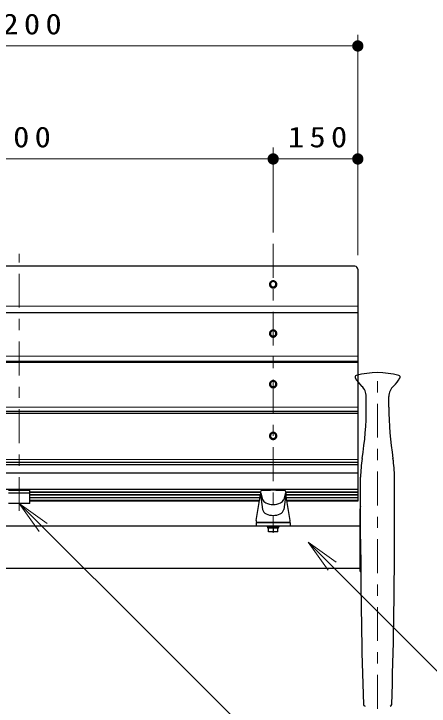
# Model space of a CAD drawing. Units: millimetres on the paper, scale 1:20. Extents: x -385 to 0, y 0 to 267.
# Drawn here: x -258.9 to -222.1, y 107.2 to 168.4 of the extents above; entities that cross this region are included whole.
import ezdxf

# ---------------------------------------------------------------- set-up
doc = ezdxf.new("R2010")
doc.units = ezdxf.units.MM
doc.linetypes.add('USER2', pattern=[6, 3, -1, 1, -1])
doc.layers.add('1_20', color=7, linetype='Continuous', lineweight=25)
doc.styles.add('ＭＳ ゴシック', font='')
doc.styles.get('ＭＳ ゴシック').set_extended_font_data('MS Gothic')

# ---------------------------------------------------------------- blocks, each defined once
blk = doc.blocks.new('filled_dot')
at = {"color": 0, "linetype": 'Continuous', "lineweight": -2, "const_width": 1.25}
blk.add_lwpolyline([(-0.625, 0, 1), (0.625, 0, 1)], format="xyb", close=True, dxfattribs=at)

msp = doc.modelspace()

# ---------------------------------------------------------------- linework, layer by layer
at = {"layer": '1_20', "lineweight": 13}
for p, q in [((-228.425, 147.1), (-228.425, 166.6)), ((-288.425, 165.6), (-228.425, 165.6)), ((-235.925, 149.083), (-235.925, 156.6)), ((-280.925, 155.6), (-235.925, 155.6)), ((-235.925, 155.6), (-228.425, 155.6)), ((-228.425, 142.572), (-288.425, 142.572)), ((-228.425, 138.156), (-288.425, 138.156)), ((-228.425, 133.625), (-288.425, 133.625)), ((-228.425, 129.006), (-288.425, 129.006)), ((-237.05, 126.092), (-257.475, 126.092)), ((-237.05, 125.843), (-257.475, 125.843)), ((-228.425, 126.092), (-234.8, 126.092)), ((-228.425, 125.843), (-234.791, 125.843)), ((-258.425, 125.103), (-256.3, 122.986)), ((-258.425, 125.103), (-255.947, 123.34)), ((-256.653, 122.631), (-258.425, 125.103)), ((-237.099, 125.595), (-257.475, 125.595)), ((-228.425, 125.595), (-234.751, 125.595)), ((-232.822, 121.688), (-230.702, 119.566)), ((-232.822, 121.688), (-230.348, 119.919)), ((-231.055, 119.212), (-232.822, 121.688))]:
    msp.add_line(p, q, dxfattribs=at)
at = {"layer": '1_20', "linetype": 'USER2', "lineweight": 13}
for p, q in [((-235.925, 148.083), (-235.925, 122.51)), ((-258.425, 124.446), (-258.425, 147.209)), ((-226.675, 106.94), (-226.675, 136.705))]:
    msp.add_line(p, q, dxfattribs=at)
at = {"layer": '1_20'}
for p, q in [((-228.675, 146.1), (-288.175, 146.1)), ((-228.425, 145.85), (-228.425, 125.328)), ((-228.425, 141.994), (-288.425, 141.994)), ((-228.425, 137.674), (-288.425, 137.674)), ((-228.425, 137.59), (-288.425, 137.59)), ((-228.425, 133.245), (-288.425, 133.245)), ((-228.425, 133.077), (-288.425, 133.077)), ((-228.425, 128.729), (-288.425, 128.729)), ((-228.425, 128.522), (-288.425, 128.522)), ((-228.425, 127.787), (-288.425, 127.787)), ((-228.425, 126.34), (-288.425, 126.34)), ((-259.375, 126.274), (-257.475, 126.274)), ((-257.475, 125.103), (-257.475, 126.274)), ((-259.375, 126.049), (-257.475, 126.049)), ((-237.05, 126.118), (-257.475, 126.118)), ((-237.05, 125.869), (-257.475, 125.869)), ((-237.095, 125.621), (-257.475, 125.621)), ((-228.425, 126.118), (-234.8, 126.118)), ((-228.425, 125.869), (-234.795, 125.869)), ((-228.425, 125.621), (-234.755, 125.621)), ((-257.475, 125.103), (-259.375, 125.103)), ((-237.135, 125.372), (-257.475, 125.372)), ((-237.143, 125.328), (-257.475, 125.328)), ((-228.425, 125.372), (-234.714, 125.372)), ((-228.425, 125.328), (-234.707, 125.328)), ((-237.425, 123.44), (-234.425, 123.44)), ((-237.425, 123.44), (-237.425, 123.14)), ((-234.425, 123.44), (-234.425, 123.14)), ((-288.625, 123.14), (-228.225, 123.14)), ((-236.45, 123.14), (-236.45, 123.04)), ((-236.45, 123.14), (-235.4, 123.14)), ((-236.45, 123.04), (-235.4, 123.04)), ((-235.465, 123.04), (-236.385, 123.04)), ((-236.385, 122.915), (-236.385, 123.04)), ((-235.465, 122.915), (-236.385, 122.915)), ((-236.35, 122.595), (-236.35, 122.915)), ((-235.5, 122.595), (-236.35, 122.595)), ((-235.962, 122.915), (-235.928, 123.04)), ((-235.925, 122.915), (-235.925, 122.595)), ((-235.922, 122.915), (-235.888, 123.04)), ((-235.5, 122.595), (-235.5, 122.915)), ((-235.465, 122.915), (-235.465, 123.04)), ((-235.4, 123.04), (-235.4, 123.14)), ((-288.625, 119.39), (-228.225, 119.39)), ((-228.225, 119.09), (-228.162, 119.09))]:
    msp.add_line(p, q, dxfattribs=at)
at = {"layer": '1_20', "color": 4}
for p, q in [((-227.675, 133.648), (-227.675, 134.572)), ((-225.675, 133.648), (-225.675, 134.572)), ((-228.175, 121.94), (-228.175, 127.433)), ((-225.175, 121.94), (-225.175, 127.433))]:
    msp.add_line(p, q, dxfattribs=at)
at = {"layer": '1_20', "color": 190}
for p, q in [((-237.423, 123.614), (-237.05, 125.896)), ((-237.05, 126.11), (-237.05, 125.896)), ((-237.05, 125.896), (-236.856, 124.571)), ((-237.022, 126.01), (-236.86, 125.473)), ((-234.8, 125.896), (-234.994, 124.571)), ((-234.827, 126.01), (-234.99, 125.473)), ((-234.8, 126.11), (-234.8, 125.896)), ((-234.427, 123.614), (-234.8, 125.896)), ((-234.575, 123.44), (-237.275, 123.44))]:
    msp.add_line(p, q, dxfattribs=at)
at = {"layer": '1_20', "color": 131}
msp.add_line((-228.225, 119.09), (-228.225, 124.64), dxfattribs=at)
at = {"layer": '1_20', "color": 4}
for points in [[(-236.25, 144.5), (-236.249, 144.473), (-236.245, 144.446), (-236.239, 144.42), (-236.23, 144.394), (-236.219, 144.369), (-236.206, 144.345), (-236.191, 144.323), (-236.174, 144.301), (-236.155, 144.281), (-236.134, 144.263), (-236.111, 144.247), (-236.087, 144.232), (-236.062, 144.22), (-236.036, 144.209), (-236.009, 144.201), (-235.981, 144.195), (-235.953, 144.192), (-235.925, 144.191), (-235.896, 144.192), (-235.868, 144.195), (-235.841, 144.201), (-235.814, 144.209), (-235.787, 144.22), (-235.762, 144.232), (-235.738, 144.247), (-235.716, 144.263), (-235.695, 144.281), (-235.676, 144.301), (-235.659, 144.323), (-235.643, 144.345), (-235.63, 144.369), (-235.619, 144.394), (-235.611, 144.42), (-235.605, 144.446), (-235.601, 144.473), (-235.6, 144.5), (-235.601, 144.527), (-235.605, 144.554), (-235.611, 144.58), (-235.619, 144.606), (-235.63, 144.63), (-235.643, 144.654), (-235.659, 144.677), (-235.676, 144.699), (-235.695, 144.718), (-235.716, 144.737), (-235.738, 144.753), (-235.762, 144.768), (-235.787, 144.78), (-235.814, 144.79), (-235.841, 144.798), (-235.868, 144.804), (-235.896, 144.808), (-235.925, 144.809), (-235.953, 144.808), (-235.981, 144.804), (-236.009, 144.798), (-236.036, 144.79), (-236.062, 144.78), (-236.087, 144.768), (-236.111, 144.753), (-236.134, 144.737), (-236.155, 144.718), (-236.174, 144.699), (-236.191, 144.677), (-236.206, 144.654), (-236.219, 144.63), (-236.23, 144.606), (-236.239, 144.58), (-236.245, 144.554), (-236.249, 144.527)], [(-236.175, 144.515), (-236.174, 144.495), (-236.171, 144.474), (-236.166, 144.454), (-236.16, 144.434), (-236.151, 144.415), (-236.141, 144.396), (-236.13, 144.379), (-236.116, 144.362), (-236.102, 144.347), (-236.085, 144.333), (-236.068, 144.321), (-236.05, 144.309), (-236.03, 144.3), (-236.01, 144.292), (-235.989, 144.286), (-235.968, 144.281), (-235.947, 144.278), (-235.925, 144.278), (-235.903, 144.278), (-235.881, 144.281), (-235.86, 144.286), (-235.839, 144.292), (-235.819, 144.3), (-235.8, 144.309), (-235.781, 144.321), (-235.764, 144.333), (-235.748, 144.347), (-235.733, 144.362), (-235.72, 144.379), (-235.708, 144.396), (-235.698, 144.415), (-235.69, 144.434), (-235.683, 144.454), (-235.679, 144.474), (-235.676, 144.495), (-235.675, 144.515), (-235.676, 144.536), (-235.679, 144.557), (-235.683, 144.577), (-235.69, 144.597), (-235.698, 144.616), (-235.708, 144.634), (-235.72, 144.652), (-235.733, 144.668), (-235.748, 144.683), (-235.764, 144.697), (-235.781, 144.71), (-235.8, 144.721), (-235.819, 144.731), (-235.839, 144.739), (-235.86, 144.745), (-235.881, 144.749), (-235.903, 144.752), (-235.925, 144.753), (-235.947, 144.752), (-235.968, 144.749), (-235.989, 144.745), (-236.01, 144.739), (-236.03, 144.731), (-236.05, 144.721), (-236.068, 144.71), (-236.085, 144.697), (-236.102, 144.683), (-236.116, 144.668), (-236.13, 144.652), (-236.141, 144.634), (-236.151, 144.616), (-236.16, 144.597), (-236.166, 144.577), (-236.171, 144.557), (-236.174, 144.536)], [(-236.25, 140.147), (-236.249, 140.12), (-236.245, 140.093), (-236.239, 140.067), (-236.23, 140.041), (-236.219, 140.016), (-236.206, 139.992), (-236.191, 139.969), (-236.174, 139.948), (-236.155, 139.928), (-236.134, 139.91), (-236.111, 139.893), (-236.087, 139.879), (-236.062, 139.867), (-236.036, 139.856), (-236.009, 139.848), (-235.981, 139.842), (-235.953, 139.839), (-235.925, 139.838), (-235.896, 139.839), (-235.868, 139.842), (-235.841, 139.848), (-235.814, 139.856), (-235.787, 139.867), (-235.762, 139.879), (-235.738, 139.893), (-235.716, 139.91), (-235.695, 139.928), (-235.676, 139.948), (-235.659, 139.969), (-235.643, 139.992), (-235.63, 140.016), (-235.619, 140.041), (-235.611, 140.067), (-235.605, 140.093), (-235.601, 140.12), (-235.6, 140.147), (-235.601, 140.174), (-235.605, 140.2), (-235.611, 140.227), (-235.619, 140.252), (-235.63, 140.277), (-235.643, 140.301), (-235.659, 140.324), (-235.676, 140.345), (-235.695, 140.365), (-235.716, 140.383), (-235.738, 140.4), (-235.762, 140.414), (-235.787, 140.427), (-235.814, 140.437), (-235.841, 140.445), (-235.868, 140.451), (-235.896, 140.455), (-235.925, 140.456), (-235.953, 140.455), (-235.981, 140.451), (-236.009, 140.445), (-236.036, 140.437), (-236.062, 140.427), (-236.087, 140.414), (-236.111, 140.4), (-236.134, 140.383), (-236.155, 140.365), (-236.174, 140.345), (-236.191, 140.324), (-236.206, 140.301), (-236.219, 140.277), (-236.23, 140.252), (-236.239, 140.227), (-236.245, 140.2), (-236.249, 140.174)], [(-236.175, 140.162), (-236.174, 140.141), (-236.171, 140.121), (-236.166, 140.101), (-236.16, 140.081), (-236.151, 140.062), (-236.141, 140.043), (-236.13, 140.026), (-236.116, 140.009), (-236.102, 139.994), (-236.085, 139.98), (-236.068, 139.967), (-236.05, 139.956), (-236.03, 139.947), (-236.01, 139.939), (-235.989, 139.932), (-235.968, 139.928), (-235.947, 139.925), (-235.925, 139.924), (-235.903, 139.925), (-235.881, 139.928), (-235.86, 139.932), (-235.839, 139.939), (-235.819, 139.947), (-235.8, 139.956), (-235.781, 139.967), (-235.764, 139.98), (-235.748, 139.994), (-235.733, 140.009), (-235.72, 140.026), (-235.708, 140.043), (-235.698, 140.062), (-235.69, 140.081), (-235.683, 140.101), (-235.679, 140.121), (-235.676, 140.141), (-235.675, 140.162), (-235.676, 140.183), (-235.679, 140.203), (-235.683, 140.224), (-235.69, 140.243), (-235.698, 140.263), (-235.708, 140.281), (-235.72, 140.299), (-235.733, 140.315), (-235.748, 140.33), (-235.764, 140.344), (-235.781, 140.357), (-235.8, 140.368), (-235.819, 140.378), (-235.839, 140.386), (-235.86, 140.392), (-235.881, 140.396), (-235.903, 140.399), (-235.925, 140.4), (-235.947, 140.399), (-235.968, 140.396), (-235.989, 140.392), (-236.01, 140.386), (-236.03, 140.378), (-236.05, 140.368), (-236.068, 140.357), (-236.085, 140.344), (-236.102, 140.33), (-236.116, 140.315), (-236.13, 140.299), (-236.141, 140.281), (-236.151, 140.263), (-236.16, 140.243), (-236.166, 140.224), (-236.171, 140.203), (-236.174, 140.183)], [(-236.25, 135.667), (-236.249, 135.64), (-236.245, 135.613), (-236.239, 135.587), (-236.23, 135.561), (-236.219, 135.536), (-236.206, 135.512), (-236.191, 135.489), (-236.174, 135.468), (-236.155, 135.448), (-236.134, 135.43), (-236.111, 135.414), (-236.087, 135.399), (-236.062, 135.387), (-236.036, 135.376), (-236.009, 135.368), (-235.981, 135.362), (-235.953, 135.359), (-235.925, 135.358), (-235.896, 135.359), (-235.868, 135.362), (-235.841, 135.368), (-235.814, 135.376), (-235.787, 135.387), (-235.762, 135.399), (-235.738, 135.414), (-235.716, 135.43), (-235.695, 135.448), (-235.676, 135.468), (-235.659, 135.489), (-235.643, 135.512), (-235.63, 135.536), (-235.619, 135.561), (-235.611, 135.587), (-235.605, 135.613), (-235.601, 135.64), (-235.6, 135.667), (-235.601, 135.694), (-235.605, 135.72), (-235.611, 135.747), (-235.619, 135.772), (-235.63, 135.797), (-235.643, 135.821), (-235.659, 135.844), (-235.676, 135.865), (-235.695, 135.885), (-235.716, 135.904), (-235.738, 135.92), (-235.762, 135.934), (-235.787, 135.947), (-235.814, 135.957), (-235.841, 135.965), (-235.868, 135.971), (-235.896, 135.975), (-235.925, 135.976), (-235.953, 135.975), (-235.981, 135.971), (-236.009, 135.965), (-236.036, 135.957), (-236.062, 135.947), (-236.087, 135.934), (-236.111, 135.92), (-236.134, 135.904), (-236.155, 135.885), (-236.174, 135.865), (-236.191, 135.844), (-236.206, 135.821), (-236.219, 135.797), (-236.23, 135.772), (-236.239, 135.747), (-236.245, 135.72), (-236.249, 135.694)], [(-236.175, 135.682), (-236.174, 135.661), (-236.171, 135.641), (-236.166, 135.621), (-236.16, 135.601), (-236.151, 135.582), (-236.141, 135.563), (-236.13, 135.546), (-236.116, 135.529), (-236.102, 135.514), (-236.085, 135.5), (-236.068, 135.487), (-236.05, 135.476), (-236.03, 135.467), (-236.01, 135.459), (-235.989, 135.453), (-235.968, 135.448), (-235.947, 135.445), (-235.925, 135.444), (-235.903, 135.445), (-235.881, 135.448), (-235.86, 135.453), (-235.839, 135.459), (-235.819, 135.467), (-235.8, 135.476), (-235.781, 135.487), (-235.764, 135.5), (-235.748, 135.514), (-235.733, 135.529), (-235.72, 135.546), (-235.708, 135.563), (-235.698, 135.582), (-235.69, 135.601), (-235.683, 135.621), (-235.679, 135.641), (-235.676, 135.661), (-235.675, 135.682), (-235.676, 135.703), (-235.679, 135.724), (-235.683, 135.744), (-235.69, 135.764), (-235.698, 135.783), (-235.708, 135.801), (-235.72, 135.819), (-235.733, 135.835), (-235.748, 135.85), (-235.764, 135.864), (-235.781, 135.877), (-235.8, 135.888), (-235.819, 135.898), (-235.839, 135.906), (-235.86, 135.912), (-235.881, 135.916), (-235.903, 135.919), (-235.925, 135.92), (-235.947, 135.919), (-235.968, 135.916), (-235.989, 135.912), (-236.01, 135.906), (-236.03, 135.898), (-236.05, 135.888), (-236.068, 135.877), (-236.085, 135.864), (-236.102, 135.85), (-236.116, 135.835), (-236.13, 135.819), (-236.141, 135.801), (-236.151, 135.783), (-236.16, 135.764), (-236.166, 135.744), (-236.171, 135.724), (-236.174, 135.703)], [(-236.25, 131.086), (-236.249, 131.06), (-236.245, 131.033), (-236.239, 131.006), (-236.23, 130.981), (-236.219, 130.956), (-236.206, 130.932), (-236.191, 130.909), (-236.174, 130.888), (-236.155, 130.868), (-236.134, 130.85), (-236.111, 130.833), (-236.087, 130.819), (-236.062, 130.806), (-236.036, 130.796), (-236.009, 130.788), (-235.981, 130.782), (-235.953, 130.779), (-235.925, 130.777), (-235.896, 130.779), (-235.868, 130.782), (-235.841, 130.788), (-235.814, 130.796), (-235.787, 130.806), (-235.762, 130.819), (-235.738, 130.833), (-235.716, 130.85), (-235.695, 130.868), (-235.676, 130.888), (-235.659, 130.909), (-235.643, 130.932), (-235.63, 130.956), (-235.619, 130.981), (-235.611, 131.006), (-235.605, 131.033), (-235.601, 131.06), (-235.6, 131.086), (-235.601, 131.113), (-235.605, 131.14), (-235.611, 131.166), (-235.619, 131.192), (-235.63, 131.217), (-235.643, 131.241), (-235.659, 131.264), (-235.676, 131.285), (-235.695, 131.305), (-235.716, 131.323), (-235.738, 131.34), (-235.762, 131.354), (-235.787, 131.367), (-235.814, 131.377), (-235.841, 131.385), (-235.868, 131.391), (-235.896, 131.394), (-235.925, 131.396), (-235.953, 131.394), (-235.981, 131.391), (-236.009, 131.385), (-236.036, 131.377), (-236.062, 131.367), (-236.087, 131.354), (-236.111, 131.34), (-236.134, 131.323), (-236.155, 131.305), (-236.174, 131.285), (-236.191, 131.264), (-236.206, 131.241), (-236.219, 131.217), (-236.23, 131.192), (-236.239, 131.166), (-236.245, 131.14), (-236.249, 131.113)], [(-236.175, 131.102), (-236.174, 131.081), (-236.171, 131.061), (-236.166, 131.04), (-236.16, 131.021), (-236.151, 131.001), (-236.141, 130.983), (-236.13, 130.966), (-236.116, 130.949), (-236.102, 130.934), (-236.085, 130.92), (-236.068, 130.907), (-236.05, 130.896), (-236.03, 130.886), (-236.01, 130.879), (-235.989, 130.872), (-235.968, 130.868), (-235.947, 130.865), (-235.925, 130.864), (-235.903, 130.865), (-235.881, 130.868), (-235.86, 130.872), (-235.839, 130.879), (-235.819, 130.886), (-235.8, 130.896), (-235.781, 130.907), (-235.764, 130.92), (-235.748, 130.934), (-235.733, 130.949), (-235.72, 130.966), (-235.708, 130.983), (-235.698, 131.001), (-235.69, 131.021), (-235.683, 131.04), (-235.679, 131.061), (-235.676, 131.081), (-235.675, 131.102), (-235.676, 131.123), (-235.679, 131.143), (-235.683, 131.163), (-235.69, 131.183), (-235.698, 131.202), (-235.708, 131.221), (-235.72, 131.238), (-235.733, 131.255), (-235.748, 131.27), (-235.764, 131.284), (-235.781, 131.297), (-235.8, 131.308), (-235.819, 131.317), (-235.839, 131.325), (-235.86, 131.332), (-235.881, 131.336), (-235.903, 131.339), (-235.925, 131.34), (-235.947, 131.339), (-235.968, 131.336), (-235.989, 131.332), (-236.01, 131.325), (-236.03, 131.317), (-236.05, 131.308), (-236.068, 131.297), (-236.085, 131.284), (-236.102, 131.27), (-236.116, 131.255), (-236.13, 131.238), (-236.141, 131.221), (-236.151, 131.202), (-236.16, 131.183), (-236.166, 131.163), (-236.171, 131.143), (-236.174, 131.123)]]:
    msp.add_lwpolyline(points, close=True, dxfattribs=at)
at = {"layer": '1_20', "lineweight": 13}
for points in [[(-258.425, 125.103), (-231.741, 98.511), (-182.373, 98.511)], [(-232.822, 121.688), (-221.226, 110.087), (-181.988, 110.087)]]:
    msp.add_lwpolyline(points, dxfattribs=at)
at = {"layer": '1_20'}
msp.add_arc((-228.675, 145.85), 0.25, 0, 90, dxfattribs=at)
at = {"layer": '1_20', "color": 4}
for centre, radius, start, end in [((-226.675, 129.57), 7.12, 74.6079, 105.3921), ((-228.525, 136.29), 0.15, 105.3921, 213.20587), ((-226.231, 137.558), 2.771, 208.93513, 227.92204), ((-227.118, 137.558), 2.771, 312.07795, 331.06487), ((-224.825, 136.29), 0.15, 326.79413, 74.6079), ((-228.928, 134.572), 1.253, 0, 47.92204), ((-224.422, 134.572), 1.253, 132.07796, 180), ((-256.13, 133.648), 28.456, 350.79971, 0), ((-197.219, 133.648), 28.456, 180, 189.2003), ((-217.764, 127.433), 10.411, 170.7997, 180), ((-235.586, 127.433), 10.411, 0, 9.2003), ((199.422, 121.94), 427.597, 180, 181.95969), ((-652.772, 121.94), 427.597, 358.04031, 0), ((-227.775, 107.323), 0.15, 181.95969, 267), ((-225.575, 107.323), 0.15, 273, 358.04031)]:
    msp.add_arc(centre, radius, start, end, dxfattribs=at)
at = {"layer": '1_20', "color": 190}
for centre, radius, start, end in [((-236.9, 126.11), 0.15, 91.62387, 180), ((-235.925, 91.718), 34.556, 88.37613, 91.62387), ((-234.95, 126.11), 0.15, 0, 88.37613), ((-236.381, 125.618), 0.5, 196.80373, 246.74202), ((-235.925, 126.68), 1.656, 246.74202, 293.25798), ((-235.468, 125.618), 0.5, 293.25798, 343.19626), ((-236.361, 124.644), 0.5, 188.33609, 247.83332), ((-235.489, 124.644), 0.5, 292.16668, 351.66391), ((-235.925, 125.715), 1.656, 247.83332, 292.16668), ((-237.275, 123.59), 0.15, 170.7133, 270), ((-234.575, 123.59), 0.15, 270, 9.2867)]:
    msp.add_arc(centre, radius, start, end, dxfattribs=at)
at = {"layer": '1_20', "color": 131}
msp.add_arc((-227.775, 124.64), 0.45, 152.73396, 180, dxfattribs=at)

# ---------------------------------------------------------------- block references
at = {"layer": '1_20', "lineweight": 13, "xscale": 0.4, "yscale": 0.4, "rotation": 180}
for p in [(-228.425, 165.6), (-235.925, 155.6), (-228.425, 155.6)]:
    msp.add_blockref('filled_dot', p, dxfattribs=at)
at = {"layer": '1_20', "lineweight": 13, "xscale": 0.4, "yscale": 0.4}
msp.add_blockref('filled_dot', (-235.925, 155.6), dxfattribs=at)

# ---------------------------------------------------------------- texts
at = {"layer": '1_20', "char_height": 1.833, "attachment_point": 8, "style": 'ＭＳ ゴシック'}
for s, insert in [('\\T1.33;\\W1.15;1200', (-258.004, 166.6)), ('\\T1.33;\\W1.15;900', (-258.008, 156.6)), ('\\T1.33;\\W1.15;150', (-231.754, 156.6))]:
    msp.add_mtext(s, dxfattribs=dict(at, insert=insert))

doc.saveas('drawing.dxf')
